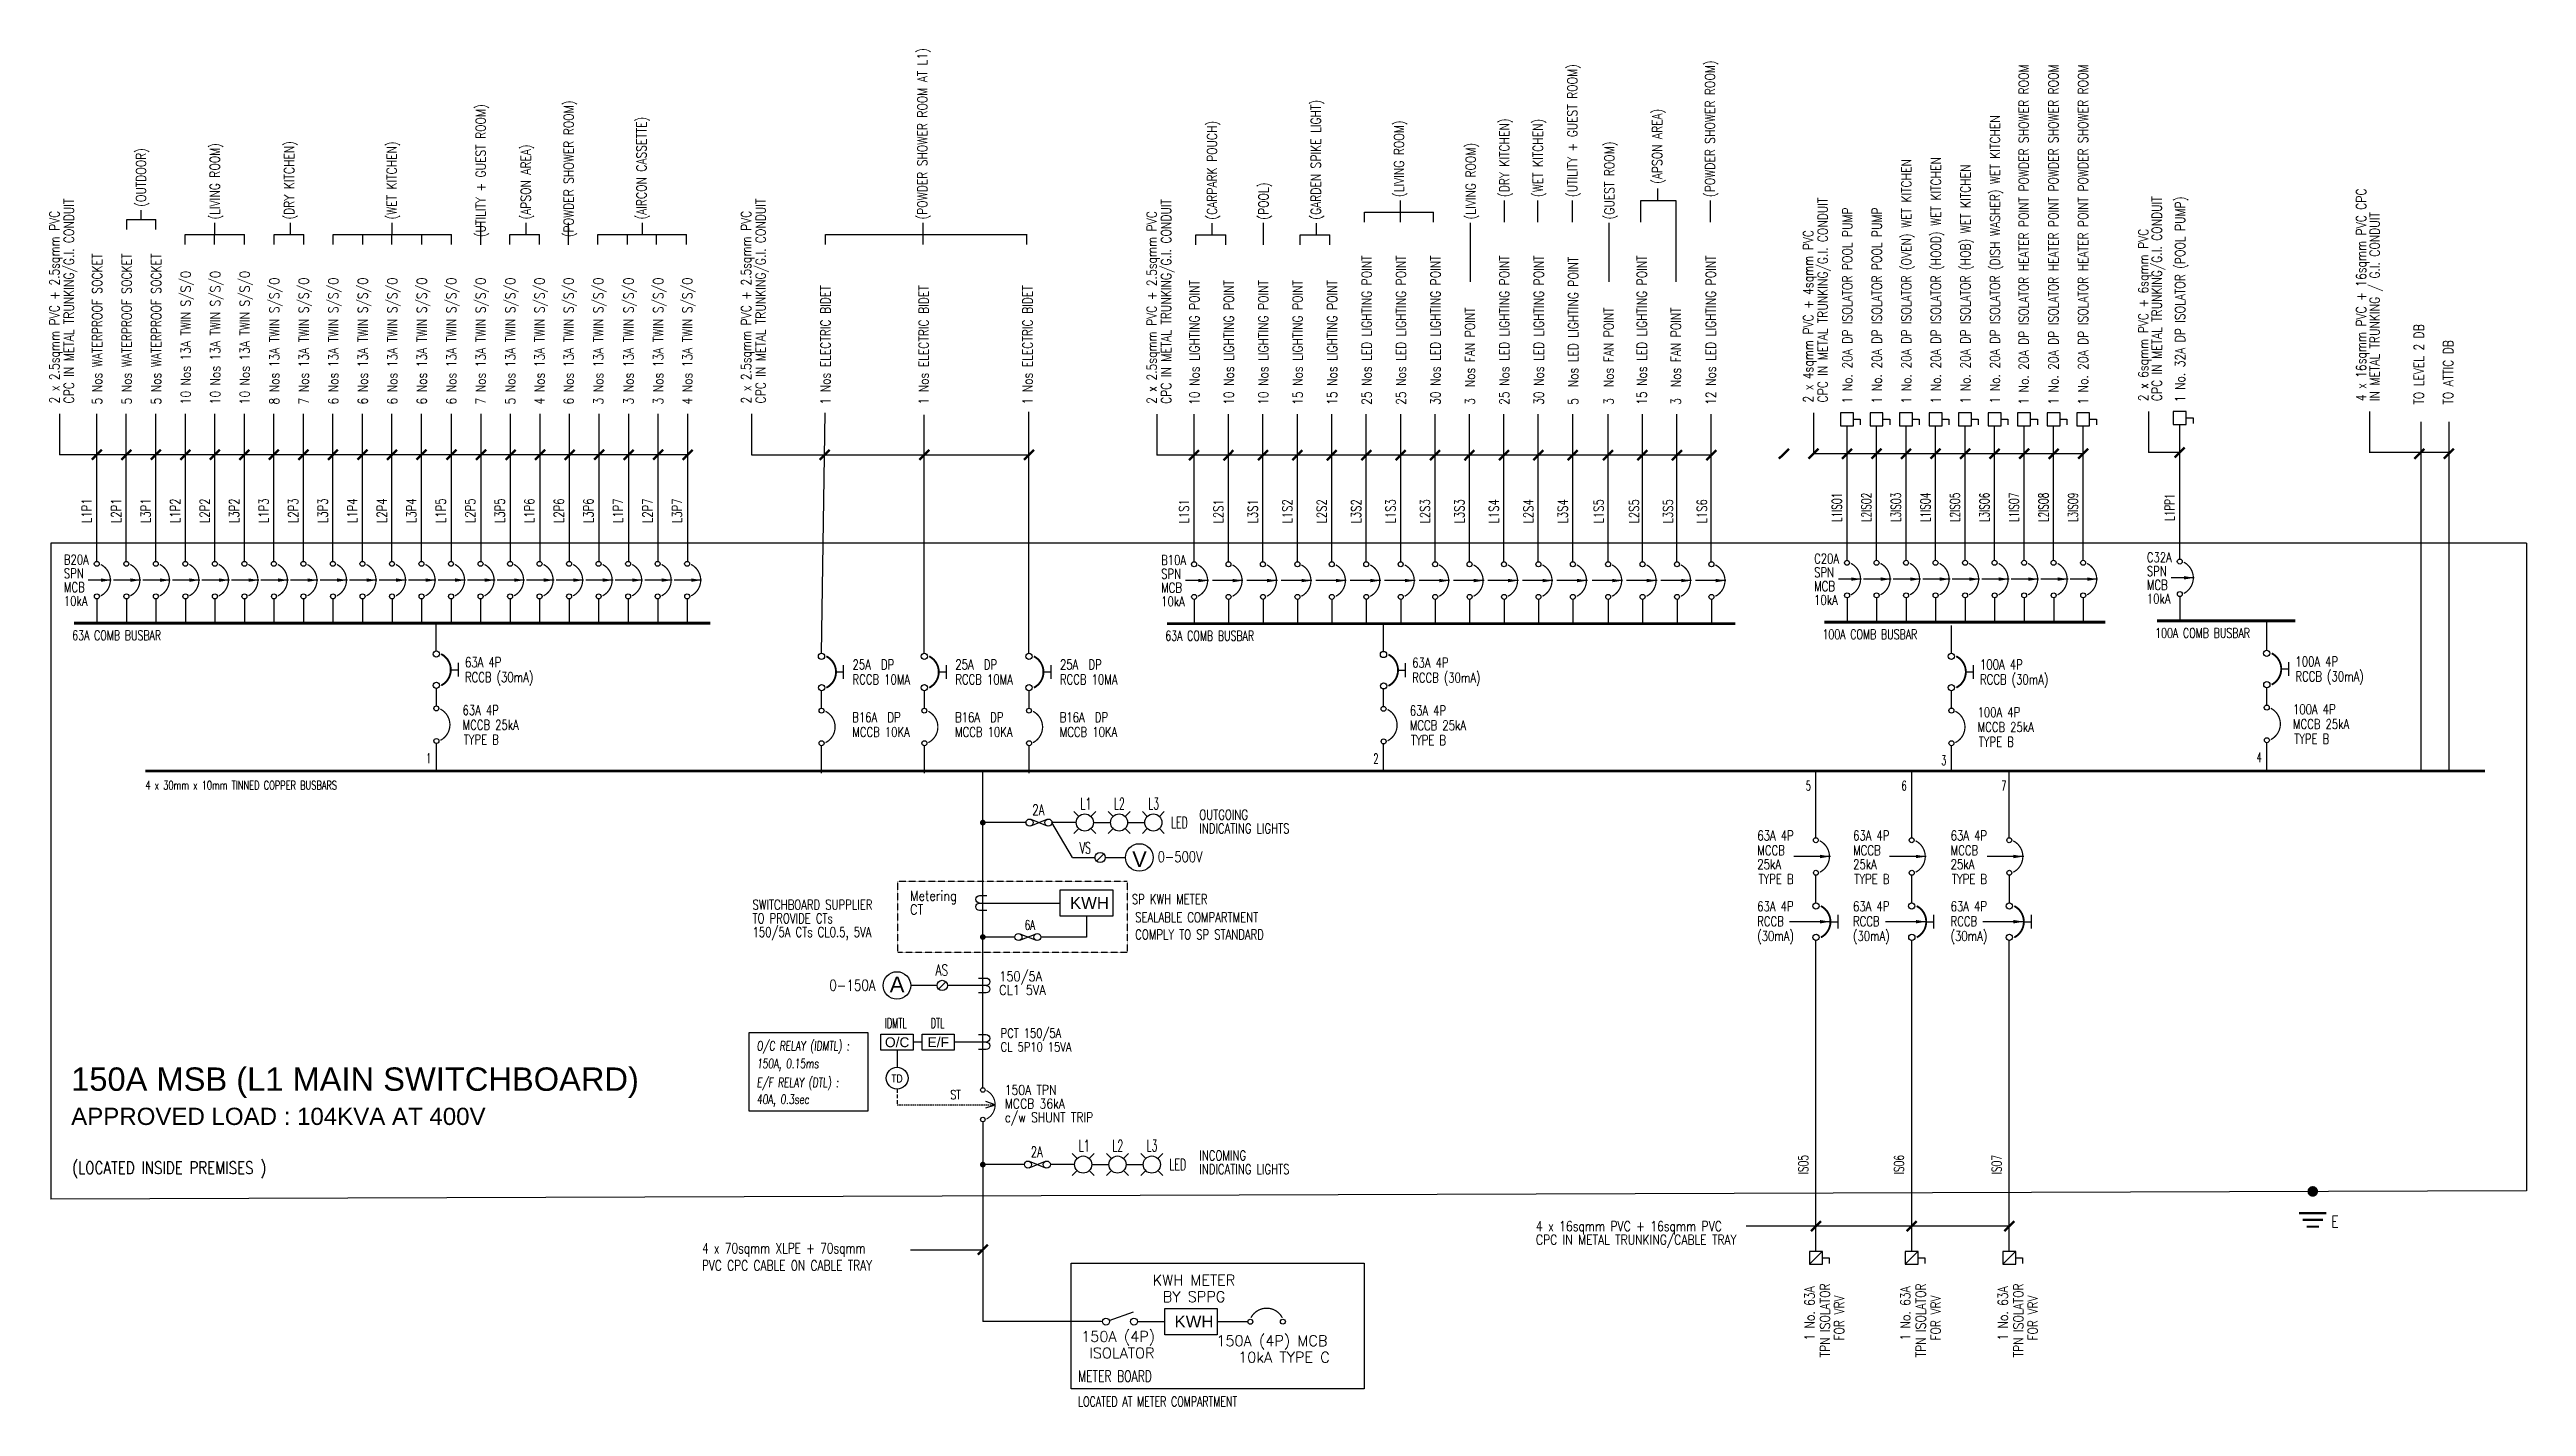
# Model space of a CAD drawing. Header units: millimetres. Extents: x 3414 to 53762, y 1460 to 29037.
import ezdxf
from ezdxf.enums import TextEntityAlignment as Align
from ezdxf.lldxf.tags import DXFTag

# ---------------------------------------------------------------- set-up
doc = ezdxf.new("R2010")
doc.units = ezdxf.units.MM
doc.linetypes.add('DASHED2', pattern=[0.375, 0.25, -0.125])
doc.linetypes.add('HIDDEN', pattern=[0.375, 0.25, -0.125])
for name, color, linetype in [('E-SLD-DB-TXT', 3, 'Continuous'), ('E-SLD-FRAME', 6, 'Continuous'), ('E-SLD-LEGENDF', 2, 'Continuous'), ('E-SLD-OUTGOING-CCT', 5, 'Continuous'), ('E-SLD-T1', 2, 'Continuous'), ('SLD', 2, 'Continuous'), ('SLD-LINE', 7, 'Continuous'), ('SLD-TXT', 7, 'Continuous'), ('TXT', 7, 'Continuous')]:
    doc.layers.add(name, color=color, linetype=linetype)
doc.styles.add('80', font='simplex.shx', dxfattribs={"width": 0.65, "height": 2})
doc.styles.add('A', font='arial.ttf')
doc.styles.add('ARIAL', font='arial.ttf')
doc.styles.add('ROMANS', font='romans.shx', dxfattribs={"width": 0.8})
doc.styles.add('SB T5-2$0$80', font='simplex.shx', dxfattribs={"width": 0.8, "height": 2})
doc.styles.add('simplex', font='simplex.shx', dxfattribs={"width": 0.7})
doc.styles.add('SLD', font='romans.shx')
doc.styles.add('SLD-TXT', font='romans.shx')
tags = doc.linetypes.add('CENTER', pattern=[2, 1.25, -0.25, 0.25, -0.25]).pattern_tags.tags
tags[10:11] = [DXFTag(74, 4), DXFTag(75, 0), DXFTag(340, '0'), DXFTag(46, 1.0), DXFTag(50, 0.0), DXFTag(44, 0.0), DXFTag(45, 0.0)]
tags[8:9] = [DXFTag(74, 4), DXFTag(75, 0), DXFTag(340, '0'), DXFTag(46, 1.0), DXFTag(50, 0.0), DXFTag(44, 0.0), DXFTag(45, 0.0)]
tags[6:7] = [DXFTag(74, 4), DXFTag(75, 0), DXFTag(340, '0'), DXFTag(46, 1.0), DXFTag(50, 0.0), DXFTag(44, 0.0), DXFTag(45, 0.0)]
tags[4:5] = [DXFTag(74, 4), DXFTag(75, 0), DXFTag(340, '0'), DXFTag(46, 1.0), DXFTag(50, 0.0), DXFTag(44, 0.0), DXFTag(45, 0.0)]
doc.dimstyles.new('1-100', dxfattribs={"dimtxt": 100, "dimasz": 100, "dimexe": 25, "dimexo": 10, "dimgap": 25, "dimtad": 1, "dimdec": 0, "dimzin": 0, "dimdsep": 46, "dimtxsty": 'simplex', "dimcen": 0, "dimclrd": 7, "dimclre": 7, "dimclrt": 7, "dimadec": 0, "dimazin": 0, "dimtfac": 1, "dimtdec": 0, "dimtofl": 0, "dimtmove": 1, "dimatfit": 0, "dimfxl": 1, "dimtolj": 1, "dimtzin": 0, "dimarcsym": 2})

# ---------------------------------------------------------------- blocks, each defined once
blk = doc.blocks.new('MCCB')
at = {"color": 3}
for centre in [(-1, 558), (0, 40)]:
    blk.add_circle(centre, 39.6, dxfattribs=at)
at = {"layer": 'E-SLD-LEGENDF', "const_width": 20}
blk.add_lwpolyline([(62, 49, 0.61125), (62, 548)], format="xyb", dxfattribs=at)
blk = doc.blocks.new('RCCB')
at = {"color": 3}
for centre in [(-1, 548), (0, 49)]:
    blk.add_circle(centre, 49.5, dxfattribs=at)
at = {"layer": 'E-SLD-LEGENDF'}
blk.add_line((350, 190), (350, 408), dxfattribs=at)
at = {"layer": 'E-SLD-LEGENDF', "color": 7, "linetype": 'ByBlock'}
blk.add_line((230, 299), (350, 299), dxfattribs=at)
at = {"layer": 'E-SLD-LEGENDF', "const_width": 30}
blk.add_lwpolyline([(77, 49, 0.611384), (77, 548)], format="xyb", dxfattribs=at)
blk = doc.blocks.new('SS')
at = {"layer": 'E-SLD-LEGENDF', "color": 7}
blk.add_line((-64, -64), (64, 64), dxfattribs=at)
at = {"layer": 'SLD'}
blk.add_circle((0, 0), 90, dxfattribs=at)
blk = doc.blocks.new('LED IND LTG')
at = {"layer": 'E-SLD-LEGENDF', "color": 7}
for p, q in [((44, 106), (-41, 191)), ((256, 106), (341, 191)), ((644, 106), (559, 191)), ((856, 106), (941, 191)), ((1244, 106), (1159, 191)), ((1456, 106), (1541, 191)), ((44, -106), (-41, -191)), ((256, -106), (341, -191)), ((644, -106), (559, -191)), ((856, -106), (941, -191)), ((1244, -106), (1159, -191)), ((1456, -106), (1541, -191))]:
    blk.add_line(p, q, dxfattribs=at)
at = {"layer": 'SLD'}
for centre in [(150, 0), (750, 0), (1350, 0)]:
    blk.add_circle(centre, 150, dxfattribs=at)
at = {"layer": 'SLD-LINE', "color": 2}
for p, q in [((300, 0), (600, 0)), ((900, 0), (1200, 0))]:
    blk.add_line(p, q, dxfattribs=at)
at = {"layer": 'E-SLD-OUTGOING-CCT', "color": 7, "style": '80', "width": 0.6}
for s, p in [('L1', (74, 230)), ('L2', (660, 230)), ('L3', (1260, 230)), ('LED', (1659, -100))]:
    blk.add_text(s, height=200, dxfattribs=at).set_placement(p)
blk = doc.blocks.new('2A FUSE')
at = {"color": 7}
for p, q in [((-142, -57), (142, 57)), ((-142, 57), (142, -57))]:
    blk.add_line(p, q, dxfattribs=at)
at = {"color": 3}
for centre in [(-165, 0), (165, 0)]:
    blk.add_circle(centre, 61.8, dxfattribs=at)
blk = doc.blocks.new('VOLTMETER')
at = {"layer": 'SLD', "lineweight": -3}
blk.add_circle((0, 0), 241, dxfattribs=at)
at = {"layer": 'SLD-TXT', "style": 'A'}
blk.add_text('V', height=275, dxfattribs=at).set_placement((3, -27), align=Align.MIDDLE)
blk = doc.blocks.new('SLD-CT')
at = {"color": 3}
blk.add_line((0, 0), (-50, 0), dxfattribs=at)
blk.add_lwpolyline([(-25, 25), (0, 25, -1), (0, 0, -1), (0, -25), (-25, -25)], format="xyb", dxfattribs=at)
blk = doc.blocks.new('EF')
at = {"layer": 'SLD', "color": 3}
blk.add_lwpolyline([(326, 0), (-326, 0), (-326, 326), (326, 326)], close=True, dxfattribs=at)
at = {"layer": 'SLD-TXT', "style": 'A'}
blk.add_text('E/F', height=200, dxfattribs=at).set_placement((2, 163), align=Align.MIDDLE)
blk = doc.blocks.new('DP ISOL')
at = {"layer": 'SLD', "color": 3, "linetype": 'Continuous', "ltscale": 0.5}
for p, q in [((141, -289), (20, -289)), ((141, -141), (141, -289))]:
    blk.add_line(p, q, dxfattribs=at)
blk.add_lwpolyline([(0, 141), (0, -141), (282, -141), (282, 141)], close=True, dxfattribs=at)

msp = doc.modelspace()

# ---------------------------------------------------------------- hatches: boundary and pattern name
at = {"layer": 'E-SLD-LEGENDF'}
h = msp.add_hatch(color=256, dxfattribs=at)
h.dxf.hatch_style = 1
edge = h.paths.add_edge_path()
edge.add_arc((49418, 5830), 109, 0, 360)

# ---------------------------------------------------------------- linework, layer by layer
msp.add_line((25527, 3184), (26084, 3184))
at = {"color": 3}
for points in [[(23958, 11958), (25026, 11958), (25026, 11424), (23958, 11424)], [(26084, 3451), (27151, 3451), (27151, 2918), (26084, 2918)]]:
    msp.add_lwpolyline(points, close=True, dxfattribs=at)
msp.add_lwpolyline([(24955, 3208), (25446, 3384)], dxfattribs=at)
msp.add_lwpolyline([(27771, 3183), (27151, 3183)])
at = {"layer": 'E-SLD-FRAME', "color": 7, "linetype": 'CENTER', "ltscale": 1.5}
for p, q in [((53762, 19004), (3443, 19004)), ((3443, 19004), (3443, 5671)), ((53762, 19004), (53762, 5840)), ((53762, 5840), (3443, 5671))]:
    msp.add_line(p, q, dxfattribs=at)
msp.add_lwpolyline([(24181, 4374), (30134, 4374), (30134, 1816), (24181, 1816)], close=True, dxfattribs=at)
at = {"layer": 'E-SLD-LEGENDF', "color": 3}
for points, const_width in [([(49141, 5391), (49695, 5391)], 46.2), ([(49210, 5252), (49626, 5252)], 46.2), ([(49293, 5114), (49543, 5114)], 41.5)]:
    msp.add_lwpolyline(points, dxfattribs=dict(at, const_width=const_width))
at = {"layer": 'E-SLD-T1', "color": 7, "lineweight": -3}
msp.add_lwpolyline([(20049, 7460), (17632, 7460), (17632, 9059), (20049, 9059)], close=True, dxfattribs=at)
at = {"layer": 'SLD', "color": 7}
for p, q in [((39269, 21654), (39269, 20822)), ((46080, 21681), (46080, 20849)), ((50570, 21681), (50570, 20849)), ((3620, 21634), (3620, 20802)), ((17680, 21634), (17680, 20802)), ((25924, 21625), (25924, 20793)), ((16386, 20802), (3620, 20802)), ((37193, 20793), (25924, 20793)), ((44747, 20818), (39269, 20822)), ((46715, 20849), (46080, 20849)), ((52185, 20849), (50563, 20849)), ((43250, 5123), (37899, 5123))]:
    msp.add_line(p, q, dxfattribs=at)
at = {"layer": 'SLD', "color": 3}
for p, q in [((39188, 4350), (39451, 4613)), ((41135, 4350), (41398, 4613)), ((43118, 4350), (43381, 4613))]:
    msp.add_line(p, q, dxfattribs=at)
at = {"layer": 'SLD', "const_width": 56.8}
for points in [[(3910, 17380), (16846, 17380)], [(26128, 17371), (37679, 17371)], [(39487, 17400), (45202, 17400)], [(46250, 17427), (49061, 17427)], [(5363, 14373), (52922, 14373)]]:
    msp.add_lwpolyline(points, dxfattribs=at)
at = {"layer": 'SLD', "color": 3}
msp.add_lwpolyline([(20968, 8703), (20315, 8703), (20315, 9029), (20968, 9029)], close=True, dxfattribs=at)
at = {"layer": 'SLD', "lineweight": -3}
for centre, radius in [((20639, 10016), 280), ((20642, 8132), 222), ((24888, 3184), 70.8), ((25456, 3184), 70.8)]:
    msp.add_circle(centre, radius, dxfattribs=at)
at = {"layer": 'SLD-LINE'}
for p, q in [((36100, 26214), (36100, 25976)), ((5275, 25584), (5275, 25776)), ((30140, 25530), (30140, 25734)), ((30140, 25734), (31549, 25734)), ((30874, 25530), (30874, 25969)), ((31545, 25530), (31545, 25734)), ((32986, 25530), (32986, 25969)), ((33667, 25530), (33667, 25969)), ((34369, 25530), (34369, 25969)), ((35761, 25530), (35761, 25969)), ((35761, 25969), (36471, 25969)), ((36471, 25969), (36471, 24316)), ((37174, 25530), (37174, 25969)), ((4987, 25381), (4987, 25584)), ((4987, 25584), (5575, 25584)), ((5575, 25381), (5575, 25584)), ((6171, 25072), (6171, 25276)), ((6171, 25276), (7380, 25276)), ((6768, 25513), (6768, 25276)), ((6769, 25072), (6769, 25276)), ((7380, 25072), (7380, 25276)), ((7977, 25072), (7977, 25276)), ((7977, 25276), (8582, 25276)), ((8302, 25513), (8302, 25276)), ((8582, 25072), (8582, 25276)), ((9177, 25072), (9177, 25276)), ((9177, 25276), (11582, 25276)), ((9783, 25072), (9783, 25276)), ((10370, 25513), (10370, 25276)), ((10370, 25072), (10370, 25276)), ((10983, 25072), (10983, 25276)), ((11582, 25072), (11582, 25276)), ((12176, 25513), (12176, 25068)), ((12769, 25072), (12769, 25276)), ((12769, 25276), (13374, 25276)), ((13094, 25513), (13094, 25276)), ((13374, 25072), (13374, 25276)), ((13957, 25513), (13957, 25068)), ((14558, 25072), (14558, 25276)), ((14558, 25276), (16364, 25276)), ((15164, 25072), (15164, 25276)), ((15463, 25513), (15463, 25276)), ((15751, 25072), (15751, 25276)), ((16364, 25072), (16364, 25276)), ((19190, 25276), (23287, 25276)), ((19190, 25072), (19190, 25276)), ((21171, 25072), (21171, 25514)), ((23280, 25072), (23280, 25276)), ((26717, 25070), (26717, 25274)), ((26717, 25274), (27322, 25274)), ((27041, 25511), (27041, 25274)), ((27322, 25070), (27322, 25274)), ((28081, 25515), (28081, 25070)), ((28836, 25070), (28836, 25274)), ((28836, 25274), (29441, 25274)), ((29161, 25511), (29161, 25274)), ((29441, 25070), (29441, 25274)), ((32290, 25516), (32290, 24316)), ((35110, 25516), (35110, 24316)), ((51612, 21468), (51612, 14373)), ((52185, 21468), (52185, 14373)), ((17680, 20802), (23323, 20802)), ((11278, 14373), (11278, 14934)), ((19108, 14328), (19108, 14888)), ((21197, 14328), (21197, 14888)), ((23325, 14328), (23325, 14888)), ((30532, 14364), (30532, 14925)), ((42074, 14396), (42074, 14889)), ((48485, 14389), (48485, 14950)), ((41604, 14373), (11278, 14373)), ((23263, 13327), (22385, 13327)), ((24283, 13327), (23790, 13327)), ((24208, 12617), (23790, 13327)), ((24208, 12617), (24665, 12617)), ((24874, 12617), (25286, 12617)), ((39320, 11694), (39320, 12255)), ((41267, 11694), (41267, 12255)), ((43251, 11694), (43251, 12255)), ((24492, 11424), (24492, 11000)), ((23038, 11000), (22385, 11000)), ((24492, 11000), (23565, 11000)), ((20642, 8703), (20642, 8354)), ((21150, 8866), (20968, 8866)), ((22151, 8866), (21803, 8866)), ((22386, 7244), (22386, 3189)), ((23230, 6376), (22385, 6376)), ((24250, 6376), (23757, 6376)), ((24796, 3189), (22386, 3189))]:
    msp.add_line(p, q, dxfattribs=at)
at = {"layer": 'SLD-LINE', "linetype": 'ByBlock'}
for p, q in [((19106, 16769), (19182, 21652)), ((23323, 16769), (23323, 21676)), ((4375, 18636), (4375, 21634)), ((4975, 18636), (4975, 21634)), ((5575, 18636), (5575, 21634)), ((6175, 18636), (6175, 21634)), ((6775, 18636), (6775, 21634)), ((7375, 18636), (7375, 21634)), ((7975, 18636), (7975, 21634)), ((8575, 18636), (8575, 21634)), ((9175, 18636), (9175, 21634)), ((9775, 18636), (9775, 21634)), ((10375, 18636), (10375, 21634)), ((10975, 18636), (10975, 21634)), ((11586, 18636), (11586, 21634)), ((12186, 18636), (12186, 21634)), ((12786, 18636), (12786, 21634)), ((13386, 18636), (13386, 21634)), ((13986, 18636), (13986, 21634)), ((14586, 18636), (14586, 21634)), ((15186, 18636), (15186, 21634)), ((15786, 18636), (15786, 21634)), ((16386, 18636), (16386, 21634)), ((21195, 16769), (21195, 21616)), ((26679, 18627), (26679, 21625)), ((27379, 18627), (27379, 21625)), ((28079, 18627), (28079, 21625)), ((28779, 18627), (28779, 21625)), ((29479, 18627), (29479, 21625)), ((30179, 18627), (30179, 21625)), ((30879, 18627), (30879, 21625)), ((31579, 18627), (31579, 21625)), ((32276, 18627), (32276, 21625)), ((32976, 18627), (32976, 21625)), ((33676, 18627), (33676, 21625)), ((34376, 18627), (34376, 21625)), ((35093, 18627), (35093, 21625)), ((35793, 18627), (35793, 21625)), ((36493, 18627), (36493, 21625)), ((37193, 18627), (37193, 21625)), ((39951, 18656), (39951, 21391)), ((40551, 18656), (40551, 21391)), ((41151, 18656), (41151, 21391)), ((41751, 18656), (41751, 21391)), ((42351, 18656), (42351, 21391)), ((42951, 18656), (42951, 21391)), ((43551, 18656), (43551, 21391)), ((44151, 18656), (44151, 21391)), ((44751, 18656), (44751, 21391)), ((46715, 18683), (46715, 21418)), ((4376, 17872), (4376, 17380)), ((4976, 17872), (4976, 17380)), ((5576, 17872), (5576, 17380)), ((6176, 17872), (6176, 17380)), ((6776, 17872), (6776, 17380)), ((7376, 17872), (7376, 17380)), ((7976, 17872), (7976, 17380)), ((8576, 17872), (8576, 17380)), ((9176, 17872), (9176, 17380)), ((9776, 17872), (9776, 17380)), ((10376, 17872), (10376, 17380)), ((10976, 17872), (10976, 17380)), ((11576, 17872), (11576, 17380)), ((12176, 17872), (12176, 17380)), ((12776, 17872), (12776, 17380)), ((13376, 17872), (13376, 17380)), ((13976, 17872), (13976, 17380)), ((14576, 17872), (14576, 17380)), ((15176, 17872), (15176, 17380)), ((15776, 17872), (15776, 17380)), ((16376, 17872), (16376, 17380)), ((26680, 17863), (26680, 17371)), ((27380, 17863), (27380, 17371)), ((28080, 17863), (28080, 17371)), ((28780, 17863), (28780, 17371)), ((29480, 17863), (29480, 17371)), ((30180, 17863), (30180, 17371)), ((30880, 17863), (30880, 17371)), ((31580, 17863), (31580, 17371)), ((32280, 17863), (32280, 17371)), ((32980, 17863), (32980, 17371)), ((33680, 17863), (33680, 17371)), ((34380, 17863), (34380, 17371)), ((35096, 17863), (35096, 17371)), ((35796, 17863), (35796, 17371)), ((36496, 17863), (36496, 17371)), ((37196, 17863), (37196, 17371)), ((39952, 17893), (39952, 17400)), ((40552, 17893), (40552, 17400)), ((41152, 17893), (41152, 17400)), ((41752, 17893), (41752, 17400)), ((42352, 17893), (42352, 17400)), ((42952, 17893), (42952, 17400)), ((43552, 17893), (43552, 17400)), ((44152, 17893), (44152, 17400)), ((44752, 17893), (44752, 17400)), ((46716, 17919), (46716, 17427)), ((11276, 16814), (11276, 17380)), ((30530, 16805), (30530, 17371)), ((42072, 16770), (42072, 17335)), ((48483, 16831), (48483, 17396)), ((11277, 15698), (11277, 16051)), ((19107, 15652), (19107, 16005)), ((21196, 15652), (21196, 16005)), ((23324, 15652), (23324, 16005)), ((30531, 15689), (30531, 16042)), ((42073, 15653), (42073, 16006)), ((48484, 15714), (48484, 16067)), ((22385, 7939), (22385, 14373)), ((39319, 13019), (39319, 14370)), ((41266, 13019), (41266, 14370)), ((43250, 13019), (43250, 14370)), ((39319, 4613), (39319, 10930)), ((41266, 4613), (41266, 10930)), ((43250, 4613), (43250, 10930))]:
    msp.add_line(p, q, dxfattribs=at)
at = {"layer": 'SLD-LINE', "linetype": 'HIDDEN', "ltscale": 300}
msp.add_line((20642, 7911), (20642, 7591), dxfattribs=at)
at = {"layer": 'SLD-LINE', "linetype": 'HIDDEN', "ltscale": 120}
msp.add_line((20642, 7591), (22635, 7591), dxfattribs=at)
at = {"layer": 'SLD-LINE', "const_width": 58.1}
for points in [[(22356, 13327, 1), (22414, 13327, 1)], [(22356, 11000, 1), (22414, 11000, 1)], [(22356, 6376, 1), (22414, 6376, 1)]]:
    msp.add_lwpolyline(points, format="xyb", close=True, dxfattribs=at)
at = {"layer": 'SLD-LINE', "linetype": 'DASHED2', "ltscale": 2}
msp.add_lwpolyline([(20654, 12133), (25320, 12133), (25320, 10688), (20654, 10688)], close=True, dxfattribs=at)
at = {"layer": 'SLD-LINE'}
msp.add_lwpolyline([(22446, 7526), (22635, 7591), (22446, 7657)], dxfattribs=at)
at = {"layer": 'SLD-TXT'}
msp.add_line((20917, 4645), (22386, 4645), dxfattribs=at)
at = {"layer": 'SLD-TXT', "const_width": 47.9}
for points in [[(4273, 20700), (4476, 20904)], [(4873, 20700), (5076, 20904)], [(5473, 20700), (5676, 20904)], [(6073, 20700), (6276, 20904)], [(6673, 20700), (6876, 20904)], [(7273, 20700), (7476, 20904)], [(7873, 20700), (8076, 20904)], [(8473, 20700), (8676, 20904)], [(9073, 20700), (9276, 20904)], [(9673, 20700), (9876, 20904)], [(10273, 20700), (10476, 20904)], [(10873, 20700), (11076, 20904)], [(11484, 20700), (11688, 20904)], [(12084, 20700), (12288, 20904)], [(12684, 20700), (12888, 20904)], [(13284, 20700), (13488, 20904)], [(13884, 20700), (14088, 20904)], [(14484, 20700), (14688, 20904)], [(15084, 20700), (15288, 20904)], [(15684, 20700), (15888, 20904)], [(16284, 20700), (16488, 20904)], [(19067, 20700), (19271, 20904)], [(21094, 20700), (21297, 20904)], [(23221, 20700), (23424, 20904)], [(26577, 20691), (26780, 20895)], [(27277, 20691), (27480, 20895)], [(27977, 20691), (28180, 20895)], [(28677, 20691), (28880, 20895)], [(29377, 20691), (29580, 20895)], [(30077, 20691), (30280, 20895)], [(30777, 20691), (30980, 20895)], [(31477, 20691), (31680, 20895)], [(32175, 20691), (32378, 20895)], [(32875, 20691), (33078, 20895)], [(33575, 20691), (33778, 20895)], [(34275, 20691), (34478, 20895)], [(34991, 20691), (35194, 20895)], [(35691, 20691), (35894, 20895)], [(36391, 20691), (36594, 20895)], [(37091, 20691), (37294, 20895)], [(38567, 20721), (38771, 20924)], [(39167, 20721), (39371, 20924)], [(39849, 20721), (40053, 20924)], [(40449, 20721), (40653, 20924)], [(41049, 20721), (41253, 20924)], [(41649, 20721), (41853, 20924)], [(42249, 20721), (42453, 20924)], [(42849, 20721), (43053, 20924)], [(43449, 20721), (43653, 20924)], [(44049, 20721), (44253, 20924)], [(44649, 20721), (44853, 20924)], [(46613, 20747), (46816, 20951)], [(51484, 20721), (51687, 20924)], [(52084, 20721), (52287, 20924)], [(39218, 5021), (39421, 5225)], [(41165, 5021), (41368, 5225)], [(43148, 5021), (43352, 5225)], [(22284, 4543), (22487, 4746)]]:
    msp.add_lwpolyline(points, dxfattribs=at)
at = {"layer": 'TXT', "color": 0}
for p, q in [((22385, 11691), (23958, 11691)), ((21457, 10016), (20919, 10016)), ((22385, 10016), (21666, 10016))]:
    msp.add_line(p, q, dxfattribs=at)

# ---------------------------------------------------------------- block references
at = {"layer": 'E-SLD-LEGENDF', "linetype": 'ByBlock', "xscale": 1.277777777777777, "yscale": 1.277777777777777, "zscale": 1.277777777777777}
for p in [(11277, 16051), (19107, 16005), (21196, 16005), (23324, 16005), (30531, 16042), (42073, 16006), (48484, 16067), (39321, 10930), (41268, 10930), (43252, 10930)]:
    msp.add_blockref('RCCB', p, dxfattribs=at)
at = {"layer": 'SLD'}
for name, p, xscale, yscale, zscale, rotation in [('DP ISOL', (39951, 21391), 0.9315, 0.9315, 0.9315, 90), ('DP ISOL', (40551, 21391), 0.9315, 0.9315, 0.9315, 90), ('DP ISOL', (41151, 21391), 0.9315, 0.9315, 0.9315, 90), ('DP ISOL', (41751, 21391), 0.9315, 0.9315, 0.9315, 90), ('DP ISOL', (42351, 21391), 0.9315, 0.9315, 0.9315, 90), ('DP ISOL', (42951, 21391), 0.9315, 0.9315, 0.9315, 90), ('DP ISOL', (43551, 21391), 0.9315, 0.9315, 0.9315, 90), ('DP ISOL', (44151, 21391), 0.9315, 0.9315, 0.9315, 90), ('DP ISOL', (44751, 21391), 0.9315, 0.9315, 0.9315, 90), ('DP ISOL', (46715, 21418), 0.9315, 0.9315, 0.9315, 90), ('SLD-CT', (22317, 11691), 6.067001060732903, 6.067001060732903, 6.067001060732903, 180), ('DP ISOL', (39319, 4350), 0.9315, 0.9315, 0.9315, 90), ('DP ISOL', (41266, 4350), 0.9315, 0.9315, 0.9315, 90), ('DP ISOL', (43250, 4350), 0.9315, 0.9315, 0.9315, 90)]:
    msp.add_blockref(name, p, dxfattribs=dict(at, xscale=xscale, yscale=yscale, zscale=zscale, rotation=rotation))
at = {"layer": 'SLD', "lineweight": -3}
for name, p, xscale, yscale, zscale in [('MCCB', (4376, 17872), 1.277777777777777, 1.277777777777777, 1.277777777777777), ('MCCB', (4976, 17872), 1.277777777777777, 1.277777777777777, 1.277777777777777), ('MCCB', (5576, 17872), 1.277777777777777, 1.277777777777777, 1.277777777777777), ('MCCB', (6176, 17872), 1.277777777777777, 1.277777777777777, 1.277777777777777), ('MCCB', (6776, 17872), 1.277777777777777, 1.277777777777777, 1.277777777777777), ('MCCB', (7376, 17872), 1.277777777777777, 1.277777777777777, 1.277777777777777), ('MCCB', (7976, 17872), 1.277777777777777, 1.277777777777777, 1.277777777777777), ('MCCB', (8576, 17872), 1.277777777777777, 1.277777777777777, 1.277777777777777), ('MCCB', (9176, 17872), 1.277777777777777, 1.277777777777777, 1.277777777777777), ('MCCB', (9776, 17872), 1.277777777777777, 1.277777777777777, 1.277777777777777), ('MCCB', (10376, 17872), 1.277777777777777, 1.277777777777777, 1.277777777777777), ('MCCB', (10976, 17872), 1.277777777777777, 1.277777777777777, 1.277777777777777), ('MCCB', (11576, 17872), 1.277777777777777, 1.277777777777777, 1.277777777777777), ('MCCB', (12176, 17872), 1.277777777777777, 1.277777777777777, 1.277777777777777), ('MCCB', (12776, 17872), 1.277777777777777, 1.277777777777777, 1.277777777777777), ('MCCB', (13376, 17872), 1.277777777777777, 1.277777777777777, 1.277777777777777), ('MCCB', (13976, 17872), 1.277777777777777, 1.277777777777777, 1.277777777777777), ('MCCB', (14576, 17872), 1.277777777777777, 1.277777777777777, 1.277777777777777), ('MCCB', (15176, 17872), 1.277777777777777, 1.277777777777777, 1.277777777777777), ('MCCB', (15776, 17872), 1.277777777777777, 1.277777777777777, 1.277777777777777), ('MCCB', (16376, 17872), 1.277777777777777, 1.277777777777777, 1.277777777777777), ('MCCB', (39952, 17893), 1.277777777777777, 1.277777777777777, 1.277777777777777), ('MCCB', (40552, 17893), 1.277777777777777, 1.277777777777777, 1.277777777777777), ('MCCB', (41152, 17893), 1.277777777777777, 1.277777777777777, 1.277777777777777), ('MCCB', (41752, 17893), 1.277777777777777, 1.277777777777777, 1.277777777777777), ('MCCB', (42352, 17893), 1.277777777777777, 1.277777777777777, 1.277777777777777), ('MCCB', (42952, 17893), 1.277777777777777, 1.277777777777777, 1.277777777777777), ('MCCB', (43552, 17893), 1.277777777777777, 1.277777777777777, 1.277777777777777), ('MCCB', (44152, 17893), 1.277777777777777, 1.277777777777777, 1.277777777777777), ('MCCB', (44752, 17893), 1.277777777777777, 1.277777777777777, 1.277777777777777), ('MCCB', (46716, 17919), 1.277777777777777, 1.277777777777777, 1.277777777777777), ('MCCB', (26680, 17863), 1.277777777777777, 1.277777777777777, 1.277777777777777), ('MCCB', (27380, 17863), 1.277777777777777, 1.277777777777777, 1.277777777777777), ('MCCB', (28080, 17863), 1.277777777777777, 1.277777777777777, 1.277777777777777), ('MCCB', (28780, 17863), 1.277777777777777, 1.277777777777777, 1.277777777777777), ('MCCB', (29480, 17863), 1.277777777777777, 1.277777777777777, 1.277777777777777), ('MCCB', (30180, 17863), 1.277777777777777, 1.277777777777777, 1.277777777777777), ('MCCB', (30880, 17863), 1.277777777777777, 1.277777777777777, 1.277777777777777), ('MCCB', (31580, 17863), 1.277777777777777, 1.277777777777777, 1.277777777777777), ('MCCB', (32280, 17863), 1.277777777777777, 1.277777777777777, 1.277777777777777), ('MCCB', (32980, 17863), 1.277777777777777, 1.277777777777777, 1.277777777777777), ('MCCB', (33680, 17863), 1.277777777777777, 1.277777777777777, 1.277777777777777), ('MCCB', (34380, 17863), 1.277777777777777, 1.277777777777777, 1.277777777777777), ('MCCB', (35096, 17863), 1.277777777777777, 1.277777777777777, 1.277777777777777), ('MCCB', (35796, 17863), 1.277777777777777, 1.277777777777777, 1.277777777777777), ('MCCB', (36496, 17863), 1.277777777777777, 1.277777777777777, 1.277777777777777), ('MCCB', (37196, 17863), 1.277777777777777, 1.277777777777777, 1.277777777777777), ('MCCB', (11278, 14934), 1.277777777777777, 1.277777777777777, 1.277777777777777), ('MCCB', (19108, 14888), 1.277777777777777, 1.277777777777777, 1.277777777777777), ('MCCB', (21197, 14888), 1.277777777777777, 1.277777777777777, 1.277777777777777), ('MCCB', (23325, 14888), 1.277777777777777, 1.277777777777777, 1.277777777777777), ('MCCB', (30532, 14925), 1.277777777777777, 1.277777777777777, 1.277777777777777), ('MCCB', (42074, 14889), 1.277777777777777, 1.277777777777777, 1.277777777777777), ('MCCB', (48485, 14950), 1.277777777777777, 1.277777777777777, 1.277777777777777), ('LED IND LTG', (24283, 13327), 1.162162162162162, 1.162162162162162, 1.162162162162162), ('2A FUSE', (23527, 13327), 1.162162162162162, 1.162162162162162, 1.162162162162162), ('SS', (24769, 12617), 1.162162162162162, 1.162162162162162, 1.162162162162162), ('VOLTMETER', (25566, 12617), 1.162162162162162, 1.162162162162162, 1.162162162162162), ('MCCB', (39320, 12255), 1.277777777777777, 1.277777777777777, 1.277777777777777), ('MCCB', (41267, 12255), 1.277777777777777, 1.277777777777777, 1.277777777777777), ('MCCB', (43251, 12255), 1.277777777777777, 1.277777777777777, 1.277777777777777), ('2A FUSE', (23301, 11000), 1.162162162162162, 1.162162162162162, 1.162162162162162), ('SS', (21561, 10016), 1.162162162162162, 1.162162162162162, 1.162162162162162), ('MCCB', (22386, 7244), 1.162162162162162, 1.162162162162162, 1.162162162162162), ('LED IND LTG', (24250, 6376), 1.162162162162162, 1.162162162162162, 1.162162162162162), ('2A FUSE', (23494, 6376), 1.162162162162162, 1.162162162162162, 1.162162162162162)]:
    msp.add_blockref(name, p, dxfattribs=dict(at, xscale=xscale, yscale=yscale, zscale=zscale))
at = {"layer": 'SLD', "xscale": 6.067001060732903, "yscale": 6.067001060732903, "zscale": 6.067001060732903}
for p in [(22452, 10016), (22452, 8866)]:
    msp.add_blockref('SLD-CT', p, dxfattribs=at)
at = {"layer": 'SLD', "lineweight": -3}
msp.add_blockref('EF', (21477, 8703), dxfattribs=at)
at = {"layer": 'SLD', "lineweight": -3, "xscale": 1.277777777777777, "yscale": 1.277777777777777, "zscale": 1.277777777777777, "rotation": 90}
msp.add_blockref('MCCB', (28535, 3183), dxfattribs=at)

# ---------------------------------------------------------------- texts
at = {"color": 0, "linetype": 'ByBlock', "lineweight": 40, "style": 'ROMANS'}
for s, insert, char_height, width, attachment_point, line_spacing_factor in [('{\\W0.7;4 x 30mm x 10mm TINNED COPPER BUSBARS}', (5363, 14173), 175, 5199.14, 1, 0.952941), ('\\pxql;{\\W0.75;OUTGOING \\PINDICATING LIGHTS}', (26785, 13585), 200, 3093.37, 1, 0.834783), ('{\\W0.75;SWITCHBOARD SUPPLIER \\PTO PROVIDE CTs\\P150/5A CTs CL0.5, 5VA}', (17704, 11757), 200, 3093.37, 1, 0.834783), ('\\A1;{\\W0.85;Metering\\PCT}', (20904, 11938), 200, 1409.75, 1, 0.834783), ('{\\W0.75; SP KWH METER}', (25311, 11869), 200, 2535.47, 1, 0.834783), ('{\\W0.65;6A }', (23236, 11345), 200, 1409.75, 1, 0.834783), ('\\pxql;{\\W0.75;SEALABLE COMPARTMENT COMPLY TO SP STANDARD}', (25482, 11502), 200, 3093.37, 1, 1.05), ('\\A1;0-150A', (20204, 10131), 220.8, 1299.18, 3, 0.834783), ('\\A1;{\\W0.85;150/5A \\PCL1 5VA}', (22717, 10303), 200, 1409.75, 1, 0.834783), ('150A TPN\\PMCCB 36kA \\Pc/w SHUNT TRIP', (22832, 7993), 200, 2288, 1, 0.834783), ('\\pxql;{\\W0.75;INCOMING\\PINDICATING LIGHTS}', (26785, 6661), 200, 3093.37, 1, 0.834783)]:
    msp.add_mtext(s, dxfattribs=dict(at, insert=insert, char_height=char_height, width=width, attachment_point=attachment_point, line_spacing_factor=line_spacing_factor))
at = {"color": 0, "char_height": 243.1, "width": 875.05, "attachment_point": 1, "style": 'ARIAL'}
for insert in [(24156, 11815), (26282, 3308)]:
    msp.add_mtext('{\\W1;KWH}', dxfattribs=dict(at, insert=insert))
at = {"layer": 'E-SLD-DB-TXT', "style": 'A'}
for s, height, p in [('150A MSB (L1 MAIN SWITCHBOARD)', 475, (3854, 7875)), ('APPROVED LOAD : 104KVA AT 400V', 350, (3854, 7181))]:
    msp.add_text(s, height=height, dxfattribs=at).set_placement(p)
at = {"layer": 'E-SLD-OUTGOING-CCT', "color": 7, "style": '80', "width": 0.6}
msp.add_text('VS', height=232.4, dxfattribs=at).set_placement((24354, 12695))
at = {"layer": 'E-SLD-T1', "style": '80', "width": 0.6}
for s, p in [('1', (11070, 14537)), ('2', (30324, 14529)), ('3', (41867, 14493)), ('4', (48278, 14554)), ('5', (39113, 13977)), ('6', (41060, 13977)), ('7', (43086, 13977)), ('IDMTL', (20395, 9151)), ('DTL', (21326, 9151))]:
    msp.add_text(s, height=200, dxfattribs=at).set_placement(p)
at = {"layer": 'E-SLD-T1', "color": 7, "style": 'ROMANS'}
for s, height, width, p in [('(LOCATED INSIDE PREMISES )', 250, 0.8, (3875, 6186)), ('METER BOARD', 230, 0.7, (24319, 1961)), ('LOCATED AT METER COMPARTMENT', 200, 0.7, (24321, 1460))]:
    msp.add_text(s, height=height, dxfattribs=dict(at, width=width)).set_placement(p)
at = {"layer": 'E-SLD-T1', "color": 7, "lineweight": -3, "char_height": 190, "width": 3384.94, "attachment_point": 1, "line_spacing_factor": 0.975, "style": 'simplex'}
for s, insert in [('{\\Q5;O/C RELAY (IDMTL) : }', (17790, 8884)), ('{\\Q5;E/F RELAY (DTL) : }', (17790, 8139)), ('{\\Q5;150A, 0.15ms}', (17790, 8525)), ('{\\Q5;40A, 0.3sec}', (17790, 7799))]:
    msp.add_mtext(s, dxfattribs=dict(at, insert=insert))
at = {"layer": 'SLD', "color": 7, "style": 'SB T5-2$0$80'}
for s, width, p in [('L1P1', 0.75, (4268, 19413)), ('L2P1', 0.75, (4868, 19413)), ('L3P1', 0.75, (5468, 19413)), ('L1P2', 0.75, (6068, 19413)), ('L2P2', 0.75, (6668, 19413)), ('L3P2', 0.75, (7268, 19413)), ('L1P3', 0.75, (7868, 19413)), ('L2P3', 0.75, (8468, 19413)), ('L3P3', 0.75, (9068, 19413)), ('L1P4', 0.75, (9668, 19413)), ('L2P4', 0.75, (10268, 19413)), ('L3P4', 0.75, (10868, 19413)), ('L1P5', 0.75, (11468, 19413)), ('L2P5', 0.75, (12068, 19413)), ('L3P5', 0.75, (12668, 19413)), ('L1P6', 0.75, (13268, 19413)), ('L2P6', 0.75, (13868, 19413)), ('L3P6', 0.75, (14468, 19413)), ('L1P7', 0.75, (15068, 19413)), ('L2P7', 0.75, (15668, 19413)), ('L3P7', 0.75, (16268, 19413)), ('L1S1', 0.75, (26573, 19404)), ('L2S1', 0.75, (27273, 19404)), ('L3S1', 0.75, (27973, 19404)), ('L1S2', 0.75, (28673, 19404)), ('L2S2', 0.75, (29373, 19404)), ('L3S2', 0.75, (30073, 19404)), ('L1S3', 0.75, (30773, 19404)), ('L2S3', 0.75, (31473, 19404)), ('L3S3', 0.75, (32173, 19404)), ('L1S4', 0.75, (32873, 19404)), ('L2S4', 0.75, (33573, 19404)), ('L3S4', 0.75, (34273, 19404)), ('L1S5', 0.75, (35002, 19404)), ('L2S5', 0.75, (35722, 19404)), ('L3S5', 0.75, (36412, 19404)), ('L1S6', 0.75, (37101, 19404)), ('L1ISO1', 0.65, (39845, 19434)), ('L2ISO2', 0.65, (40445, 19434)), ('L3ISO3', 0.65, (41045, 19434)), ('L1ISO4', 0.65, (41645, 19434)), ('L2ISO5', 0.65, (42245, 19434)), ('L3ISO6', 0.65, (42845, 19434)), ('L1ISO7', 0.65, (43445, 19434)), ('L2ISO8', 0.65, (44045, 19434)), ('L3ISO9', 0.65, (44645, 19434)), ('L1PP1', 0.65, (46608, 19460)), ('ISO5', 0.65, (39162, 6179)), ('ISO6', 0.65, (41109, 6179)), ('ISO7', 0.65, (43093, 6179))]:
    msp.add_text(s, height=200, rotation=90, dxfattribs=dict(at, width=width)).set_placement(p)
at = {"layer": 'SLD-TXT', "style": 'ROMANS', "width": 0.8}
for s, p in [('(POWDER SHOWER ROOM AT L1)', (21256, 25581)), ('(UTILITY + GUEST ROOM)', (34469, 26039)), ('(POWDER SHOWER ROOM)', (37267, 26039)), ('1 No. 20A DP ISOLATOR HEATER POINT POWDER SHOWER ROOM', (43643, 21822)), ('1 No. 20A DP ISOLATOR HEATER POINT POWDER SHOWER ROOM', (44247, 21822)), ('1 No. 20A DP ISOLATOR HEATER POINT POWDER SHOWER ROOM', (44850, 21822)), ('7 Nos 13A TWIN S/S/O     (UTILITY + GUEST ROOM)', (12279, 21825)), ('6 Nos 13A TWIN S/S/O     (POWDER SHOWER ROOM)', (14067, 21825)), ('(GARDEN SPIKE LIGHT)', (29254, 25579)), ('(APSON AREA)', (36193, 26306)), ('(AIRCON CASSETTE)', (15546, 25581)), ('(CARPARK POUCH)', (27143, 25579)), ('(LIVING ROOM)', (30943, 26039)), ('(DRY KITCHEN)', (33087, 26039)), ('(WET KITCHEN)', (33768, 26039)), ('1 No. 20A DP ISOLATOR (DISH WASHER) WET KITCHEN', (43058, 21845)), ('(OUTDOOR)', (5372, 25842)), ('(LIVING ROOM)', (6874, 25581)), ('(DRY KITCHEN)', (8386, 25581)), ('(WET KITCHEN)', (10470, 25581)), ('(APSON AREA)', (13195, 25581)), ('(LIVING ROOM)', (32400, 25584)), ('(GUEST ROOM)', (35220, 25584)), ('1 No. 20A DP ISOLATOR (OVEN) WET KITCHEN', (41258, 21845)), ('1 No. 20A DP ISOLATOR (HOOD) WET KITCHEN', (41858, 21845)), ('(POOL)', (28190, 25579)), ('1 No. 20A DP ISOLATOR (HOB) WET KITCHEN', (42458, 21845)), ('1 No. 20A DP ISOLATOR POOL PUMP', (40058, 21845)), ('1 No. 20A DP ISOLATOR POOL PUMP', (40658, 21845)), ('1 No. 32A DP ISOLATOR (POOL PUMP)', (46822, 21872)), ('5 Nos WATERPROOF SOCKET', (4482, 21825)), ('5 Nos WATERPROOF SOCKET', (5082, 21825)), ('5 Nos WATERPROOF SOCKET', (5682, 21825)), ('25 Nos LED LIGHTING POINT', (30286, 21816)), ('25 Nos LED LIGHTING POINT', (30986, 21816)), ('30 Nos LED LIGHTING POINT', (31686, 21816)), ('25 Nos LED LIGHTING POINT', (33086, 21816)), ('30 Nos LED LIGHTING POINT', (33786, 21816)), ('5  Nos LED LIGHTING POINT', (34486, 21816)), ('15 Nos LED LIGHTING POINT', (35881, 21816)), ('12 Nos LED LIGHTING POINT', (37282, 21816)), ('10 Nos 13A TWIN S/S/O', (6282, 21825)), ('10 Nos 13A TWIN S/S/O', (6882, 21825)), ('10 Nos 13A TWIN S/S/O', (7482, 21825)), ('8 Nos 13A TWIN S/S/O', (8082, 21825)), ('7 Nos 13A TWIN S/S/O', (8682, 21825)), ('6 Nos 13A TWIN S/S/O', (9282, 21825)), ('6 Nos 13A TWIN S/S/O', (9882, 21825)), ('6 Nos 13A TWIN S/S/O', (10482, 21825)), ('6 Nos 13A TWIN S/S/O', (11082, 21825)), ('6 Nos 13A TWIN S/S/O', (11682, 21825)), ('5 Nos 13A TWIN S/S/O', (12882, 21825)), ('4 Nos 13A TWIN S/S/O', (13475, 21825)), ('3 Nos 13A TWIN S/S/O', (14670, 21825)), ('3 Nos 13A TWIN S/S/O', (15284, 21825)), ('3 Nos 13A TWIN S/S/O', (15887, 21825)), ('4 Nos 13A TWIN S/S/O', (16479, 21825)), ('1 Nos ELECTRIC BIDET', (19286, 21825)), ('1 Nos ELECTRIC BIDET', (21282, 21825)), ('1 Nos ELECTRIC BIDET', (23394, 21825)), ('10 Nos LIGHTING POINT', (26786, 21816)), ('10 Nos LIGHTING POINT', (27486, 21816)), ('10 Nos LIGHTING POINT', (28186, 21816)), ('15 Nos LIGHTING POINT', (28886, 21816)), ('15 Nos LIGHTING POINT ', (29586, 21816)), ('3  Nos FAN POINT', (32386, 21816)), ('3  Nos FAN POINT', (35206, 21816)), ('3  Nos FAN POINT', (36573, 21816)), ('TO LEVEL 2 DB', (51675, 21822)), ('TO ATTIC DB', (52270, 21822)), ('1 No. 63A  ', (39290, 2798)), ('TPN ISOLATOR', (39603, 2458)), ('FOR VRV', (39892, 2798)), ('1 No. 63A  ', (41237, 2798)), ('TPN ISOLATOR', (41550, 2458)), ('FOR VRV', (41854, 2798)), ('1 No. 63A  ', (43220, 2798)), ('TPN ISOLATOR', (43534, 2458)), ('FOR VRV', (43826, 2798))]:
    msp.add_text(s, height=200, rotation=90, dxfattribs=at).set_placement(p)
at = {"layer": 'SLD-TXT', "style": 'SLD-TXT'}
for s, height, width, p in [('63A COMB BUSBAR', 200, 0.7, (3876, 17032)), ('63A COMB BUSBAR', 200, 0.7, (26094, 17023)), ('100A COMB BUSBAR', 200, 0.7, (39453, 17052)), ('100A COMB BUSBAR', 200, 0.7, (46216, 17079)), ('63A 4P', 200, 0.75, (11859, 16485)), ('25A  DP', 200, 0.75, (19736, 16439)), ('25A  DP', 200, 0.75, (21826, 16439)), ('25A  DP', 200, 0.75, (23953, 16439)), ('63A 4P', 200, 0.75, (31113, 16476)), ('100A 4P', 200, 0.75, (42655, 16440)), ('100A 4P', 200, 0.75, (49066, 16501)), ('RCCB (30mA)', 200, 0.75, (11859, 16181)), ('RCCB 10MA', 200, 0.75, (19736, 16136)), ('RCCB 10MA', 200, 0.75, (21826, 16136)), ('RCCB 10MA', 200, 0.75, (23953, 16136)), ('RCCB (30mA)', 200, 0.75, (31113, 16172)), ('RCCB (30mA)', 200, 0.75, (42655, 16136)), ('RCCB (30mA)', 200, 0.75, (49066, 16197)), ('63A 4P', 200, 0.75, (11809, 15512)), ('63A 4P', 200, 0.75, (31063, 15503)), ('100A 4P', 200, 0.75, (42605, 15468)), ('100A 4P', 200, 0.75, (49016, 15529)), ('MCCB 25kA', 200, 0.75, (11809, 15212)), ('TYPE B', 200, 0.75, (11833, 14912)), ('B16A  DP', 200, 0.75, (19731, 15367)), ('MCCB 10KA', 200, 0.75, (19731, 15067)), ('B16A  DP', 200, 0.75, (21820, 15367)), ('MCCB 10KA', 200, 0.75, (21820, 15067)), ('B16A  DP', 200, 0.75, (23948, 15367)), ('MCCB 10KA', 200, 0.75, (23948, 15067)), ('MCCB 25kA', 200, 0.75, (31063, 15203)), ('MCCB 25kA', 200, 0.75, (42605, 15168)), ('MCCB 25kA', 200, 0.75, (49016, 15229)), ('TYPE B', 200, 0.75, (49040, 14929)), ('TYPE B', 200, 0.75, (31087, 14903)), ('TYPE B', 200, 0.75, (42629, 14868)), ('2A', 215, 0.7, (23392, 13478)), ('63A 4P', 200, 0.75, (38128, 12963)), ('63A 4P', 200, 0.75, (40075, 12963)), ('63A 4P', 200, 0.75, (42058, 12963)), ('MCCB  ', 200, 0.75, (38128, 12663)), ('MCCB  ', 200, 0.75, (40075, 12663)), ('MCCB  ', 200, 0.75, (42058, 12663)), ('25kA', 200, 0.75, (38128, 12379)), ('TYPE B', 200, 0.75, (38152, 12079)), ('25kA', 200, 0.75, (40075, 12379)), ('TYPE B', 200, 0.75, (40099, 12079)), ('25kA', 200, 0.75, (42058, 12379)), ('TYPE B', 200, 0.75, (42083, 12079)), ('63A 4P', 200, 0.75, (38126, 11525)), ('63A 4P', 200, 0.75, (40073, 11525)), ('63A 4P', 200, 0.75, (42057, 11525)), ('RCCB  ', 200, 0.75, (38126, 11221)), ('(30mA)', 200, 0.75, (38126, 10922)), ('RCCB  ', 200, 0.75, (40073, 11221)), ('(30mA)', 200, 0.75, (40073, 10922)), ('RCCB  ', 200, 0.75, (42057, 11221)), ('(30mA)', 200, 0.75, (42057, 10922)), ('ST', 185, 0.75, (21725, 7704)), ('2A', 215, 0.7, (23359, 6527))]:
    msp.add_text(s, height=height, dxfattribs=dict(at, width=width)).set_placement(p)
at = {"layer": 'SLD-TXT', "style": 'A'}
for s, height, p in [('A', 320, (20642, 10038)), ('O/C', 200, (20644, 8866))]:
    msp.add_text(s, height=height, dxfattribs=at).set_placement(p, align=Align.MIDDLE)
at = {"layer": 'SLD-TXT', "color": 7, "style": 'SLD'}
msp.add_text('TD', height=146.2, dxfattribs=at).set_placement((20642, 8124), align=Align.MIDDLE)
at = {"layer": 'SLD-TXT', "char_height": 200, "width": 8010.96, "attachment_point": 1, "rotation": 90, "style": 'SLD-TXT'}
for s, insert, line_spacing_factor in [('\\pxql;{\\W0.8;4 x 16sqmm PVC + 16sqmm PVC CPC\\PIN METAL TRUNKING / G.I. CONDUIT}', (50302, 21892), 0.825), ('\\pxql;{\\W0.8;2 x 2.5sqmm PVC + 2.5sqmm PVC \\PCPC IN METAL TRUNKING/G.I. CONDUIT}', (3414, 21845), 0.880435), ('\\pxql;{\\W0.8;2 x 2.5sqmm PVC + 2.5sqmm PVC \\PCPC IN METAL TRUNKING/G.I. CONDUIT}', (17474, 21845), 0.880435), ('\\pxql;{\\W0.8;2 x 2.5sqmm PVC + 2.5sqmm PVC \\PCPC IN METAL TRUNKING/G.I. CONDUIT}', (25718, 21836), 0.880435), ('\\pxql;{\\W0.8;2 x 4sqmm PVC + 4sqmm PVC \\PCPC IN METAL TRUNKING/G.I. CONDUIT}', (39063, 21865), 0.880435), ('\\pxql;{\\W0.8;2 x 6sqmm PVC + 6sqmm PVC \\PCPC IN METAL TRUNKING/G.I. CONDUIT}', (45874, 21892), 0.825)]:
    msp.add_mtext(s, dxfattribs=dict(at, insert=insert, line_spacing_factor=line_spacing_factor))
at = {"layer": 'SLD-TXT', "attachment_point": 1, "style": 'SLD-TXT'}
for s, insert, char_height, width, line_spacing_factor in [('{\\W0.75;B20A\\PSPN\\PMCB\\P10kA}', (3705, 18771), 200, 1002.58, 0.84), ('{\\W0.75;B10A\\PSPN\\PMCB\\P10kA}', (26009, 18762), 200, 1002.58, 0.84), ('{\\W0.75;C20A\\PSPN\\PMCB\\P10kA}', (39282, 18791), 200, 1002.58, 0.84), ('{\\W0.75;C32A\\PSPN\\PMCB\\P10kA}', (46045, 18817), 200, 1002.58, 0.84), ('{\\W0.8;0-500V}', (25938, 12739), 215, 2719.45, 0.908108), ('{\\W0.8;PCT 150/5A \\PCL 5P10 15VA}', (22748, 9140), 185, 2339.99, 0.908108), ('{\\W0.8;4 x 16sqmm PVC + 16sqmm PVC \\P\\pxql;CPC IN METAL TRUNKING/CABLE TRAY}', (33628, 5224), 200, 8010.96, 0.825), ('{\\W0.75;E}', (49799, 5332), 236.4, 2989.98, 0.908108), ('\\pxqc;KWH METER\\PBY SPPG', (24861, 4133), 215, 3635.43, 0.934884), ('150A (4P)\\P\\pxqc;ISOLATOR', (24385, 2989), 215, 1653.69, 0.934884), ('  150A (4P) MCB \\P\\pxqc;10kA TYPE C', (26837, 2903), 215, 3339.88, 0.934884)]:
    msp.add_mtext(s, dxfattribs=dict(at, insert=insert, char_height=char_height, width=width, line_spacing_factor=line_spacing_factor))
at = {"layer": 'SLD-TXT', "color": 7, "insert": (16677, 4782), "char_height": 210, "width": 8010.96, "attachment_point": 1, "style": 'SLD-TXT'}
msp.add_mtext('{\\W0.75;4 x 70sqmm XLPE + 70sqmm \\PPVC CPC CABLE ON CABLE TRAY}', dxfattribs=at)
at = {"layer": 'TXT', "color": 0, "insert": (21425, 10439), "char_height": 220.8, "width": 4149.46, "attachment_point": 1, "line_spacing_factor": 0.834783, "style": 'simplex'}
msp.add_mtext('\\A1;AS ', dxfattribs=at)

# ---------------------------------------------------------------- leaders
at = {"layer": 'SLD'}
for points in [[(4669, 18254), (4200, 18254)], [(5269, 18254), (4712, 18254)], [(5869, 18254), (5312, 18254)], [(6469, 18254), (5912, 18254)], [(7069, 18254), (6512, 18254)], [(7669, 18254), (7112, 18254)], [(8269, 18254), (7712, 18254)], [(8869, 18254), (8312, 18254)], [(9469, 18254), (8912, 18254)], [(10069, 18254), (9512, 18254)], [(10669, 18254), (10112, 18254)], [(11269, 18254), (10712, 18254)], [(11869, 18254), (11312, 18254)], [(12469, 18254), (11912, 18254)], [(13069, 18254), (12512, 18254)], [(13669, 18254), (13112, 18254)], [(14269, 18254), (13712, 18254)], [(14869, 18254), (14312, 18254)], [(15469, 18254), (14912, 18254)], [(16069, 18254), (15512, 18254)], [(16669, 18254), (16112, 18254)], [(26973, 18245), (26504, 18245)], [(27673, 18245), (27052, 18245)], [(28373, 18245), (27752, 18245)], [(29073, 18245), (28452, 18245)], [(29773, 18245), (29152, 18245)], [(30473, 18245), (29852, 18245)], [(31173, 18245), (30552, 18245)], [(31873, 18245), (31252, 18245)], [(32573, 18245), (31952, 18245)], [(33273, 18245), (32652, 18245)], [(33973, 18245), (33352, 18245)], [(34673, 18245), (34052, 18245)], [(35390, 18245), (34769, 18245)], [(36090, 18245), (35469, 18245)], [(36790, 18245), (36169, 18245)], [(37490, 18245), (36869, 18245)], [(40246, 18274), (39776, 18275)], [(40846, 18274), (40289, 18275)], [(41446, 18274), (40889, 18275)], [(42046, 18274), (41489, 18275)], [(42646, 18274), (42089, 18275)], [(43246, 18274), (42689, 18275)], [(43846, 18274), (43289, 18275)], [(44446, 18274), (43889, 18275)], [(45046, 18274), (44489, 18275)], [(47009, 18301), (46540, 18301)], [(39614, 12637), (38871, 12637)], [(41561, 12637), (40818, 12637)], [(43545, 12637), (42801, 12637)], [(39614, 11312), (38782, 11312)], [(41561, 11312), (40730, 11312)], [(43545, 11312), (42713, 11312)]]:
    msp.add_leader(points, dimstyle='1-100', override={"dimasz": 210}, dxfattribs=at)

doc.saveas('drawing.dxf')
